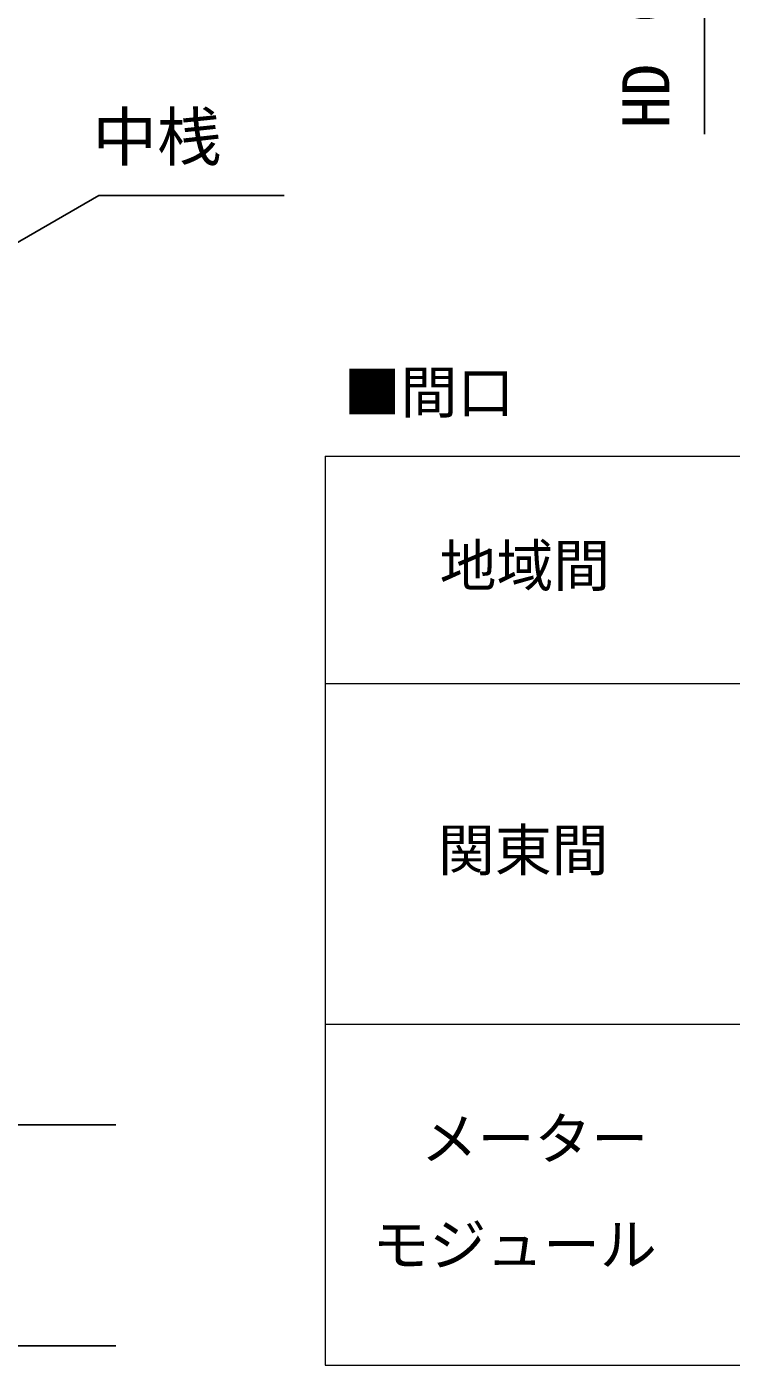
# Model space of a CAD drawing. Units: millimetres, scale not verified. Extents: x -10500 to 10500, y -15600 to 15524.
# Drawn here: x 815 to 3047, y 3346 to 7585 of the extents above; entities that cross this region are included whole.
import ezdxf
from ezdxf.enums import TextEntityAlignment as Align

# ---------------------------------------------------------------- set-up
doc = ezdxf.new("R2010")
doc.units = ezdxf.units.MM
doc.header["$LTSCALE"] = 80
doc.layers.add('0-1_TABLE1', color=7, linetype='Continuous', lineweight=18)
for name, color, linetype in [('0-2_USER1', 3, 'Continuous'), ('0-4_YKK_A1', 4, 'Continuous'), ('0-5_YKK_D', 6, 'Continuous')]:
    doc.layers.add(name, color=color, linetype=linetype)
doc.styles.add('ＭＳ ゴシック', font='')
doc.styles.get('ＭＳ ゴシック').set_extended_font_data('MS Gothic')

msp = doc.modelspace()

# ---------------------------------------------------------------- linework, layer by layer
at = {"layer": '0-1_TABLE1'}
for p, q in [((1760.3, 6225.5), (9860.3, 6225.5)), ((1760.3, 6225.5), (1760.3, 3345.5)), ((1760.3, 5505.5), (9860.3, 5505.5)), ((1760.3, 4425.5), (9860.3, 4425.5)), ((1760.3, 3345.5), (9860.3, 3345.5))]:
    msp.add_line(p, q, dxfattribs=at)
at = {"layer": '0-4_YKK_A1'}
for p, q in [((1097.65, 4106.5), (-9277.27, 4106.5)), ((1097.65, 3406.5), (-9277.27, 3406.5))]:
    msp.add_line(p, q, dxfattribs=at)
at = {"layer": '0-5_YKK_D'}
for points in [[(2962.96, 9739.48), (2962.96, 9039.48), (2962.96, 7245.05)], [(-81.31, 6401.46), (-18.95, 6437.46), (1043.8, 7051.04), (1630.45, 7051.04)]]:
    msp.add_lwpolyline(points, dxfattribs=at)

# ---------------------------------------------------------------- texts
at = {"layer": '0-1_TABLE1', "style": 'ＭＳ ゴシック'}
for s, p in [('地域間', (2123.2, 5772.94)), ('関東間', (2118.08, 4871.92)), ('メーター', (2063.88, 3957.77)), ('モジュール', (1910.98, 3621.98))]:
    msp.add_text(s, height=132, dxfattribs=at).set_placement(p, align=Align.BOTTOM_LEFT)
at = {"layer": '0-2_USER1', "style": 'ＭＳ ゴシック'}
msp.add_text('■間口', height=132, dxfattribs=at).set_placement((1819.46, 6322), align=Align.BOTTOM_LEFT)
at = {"layer": '0-5_YKK_D', "style": 'ＭＳ ゴシック'}
msp.add_text('HD（最大700）', height=149.6, rotation=90, dxfattribs=at).set_placement((2896.3, 7264.19), align=Align.BOTTOM_LEFT)
msp.add_text('中桟', height=149.6, dxfattribs=at).set_placement((1023.88, 7117.1), align=Align.BOTTOM_LEFT)

doc.saveas('drawing.dxf')
